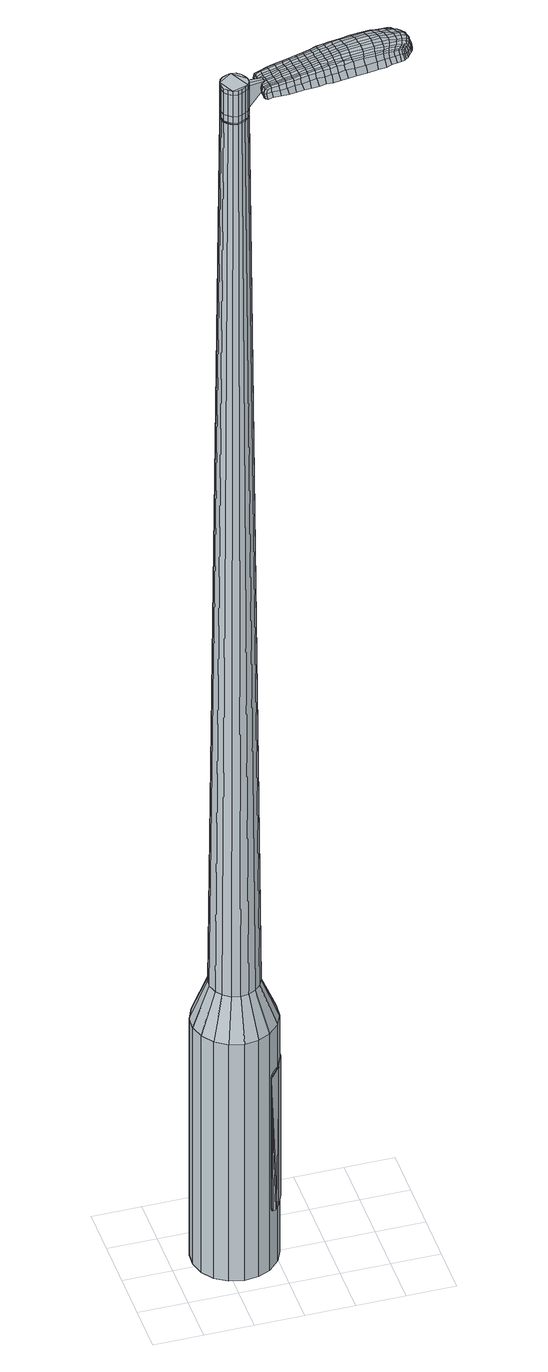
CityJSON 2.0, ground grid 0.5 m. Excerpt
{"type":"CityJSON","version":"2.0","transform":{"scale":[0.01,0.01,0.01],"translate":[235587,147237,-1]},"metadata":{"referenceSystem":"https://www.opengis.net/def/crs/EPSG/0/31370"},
"CityObjects":{
"object1":{"type":"GenericCityObject","attributes":{"cluster":379,"mean_distance_to_centroid":0.265,"new_centroid_x":235587.62,"new_centroid_y":147237.57,"mean_distance_to_camera":13.18,"H1":9.18,"H2":9.35,"Z_final":114.11,"cluster2":-1,"proj_x":235588.42,"proj_y":147244.91,"id_line":65016,"bearing_l":96.26,"distance":7.39,"orientation":"right","G_obj":6.26},"geometry":[{"type":"MultiSurface","lod":"2","boundaries":[[[0,1,2,3]],[[1,4,5,2]],[[4,6,7,5]],[[6,8,9,7]],[[8,10,11,9]],[[10,12,13,11]],[[12,14,15,13]],[[14,16,17,15]],[[16,18,19,17]],[[18,20,21,19]],[[20,22,23,21]],[[22,24,25,23]],[[24,26,27,25]],[[26,28,29,27]],[[28,30,31,29]],[[30,32,33,31]],[[32,34,35,33]],[[34,0,3,35]],[[36,37,38,39]],[[38,40,41,42]],[[41,43,42]],[[42,44,45,46]],[[45,47,46]],[[46,48,49,50]],[[49,51,50]],[[42,46,50,38]],[[50,52,39,38]],[[53,36,39]],[[2,5,7,35]],[[7,9,11,15]],[[11,13,15]],[[15,17,19,23]],[[19,21,23]],[[23,25,27,31]],[[27,29,31]],[[15,23,31,7]],[[31,33,35,7]],[[3,2,35]],[[1,0,54,55]],[[0,34,56,54]],[[34,32,57,56]],[[32,30,58,57]],[[30,28,59,58]],[[28,26,60,59]],[[26,24,61,60]],[[24,22,62,61]],[[22,20,63,62]],[[20,18,64,63]],[[18,16,65,64]],[[16,14,66,65]],[[14,12,67,66]],[[12,10,68,67]],[[10,8,69,68]],[[8,6,70,69]],[[6,4,71,70]],[[4,1,55,71]],[[55,54,72,73]],[[54,56,74,72]],[[56,57,75,74]],[[57,58,76,75]],[[58,59,77,76]],[[59,60,78,77]],[[60,61,79,78]],[[61,62,80,79]],[[62,63,81,80]],[[63,64,82,81]],[[64,65,83,82]],[[65,66,84,83]],[[66,67,85,84]],[[67,68,86,85]],[[68,69,87,86]],[[69,70,88,87]],[[70,71,89,88]],[[71,55,73,89]],[[90,91,92,93]],[[94,95,91,90]],[[96,97,95,94]],[[98,99,97,96]],[[100,101,99,98]],[[78,102,101,100]],[[103,104,102,78]],[[105,106,104,103]],[[107,108,106,105]],[[109,110,108,107]],[[111,112,110,109]],[[113,114,112,111]],[[115,116,114,113]],[[117,118,116,115]],[[87,119,118,117]],[[88,120,119,87]],[[121,122,120,88]],[[93,92,122,121]],[[123,124,125,126]],[[127,123,126,128]],[[129,127,128,130]],[[131,129,130,132]],[[133,131,132,134]],[[135,133,134,136]],[[137,135,136,138]],[[139,137,138,140]],[[141,139,140,142]],[[143,141,142,144]],[[145,143,144,146]],[[147,145,146,148]],[[149,147,148,150]],[[151,149,150,152]],[[153,151,152,154]],[[155,153,154,156]],[[73,72,90,93]],[[72,74,94,90]],[[74,75,96,94]],[[75,76,98,96]],[[76,77,100,98]],[[77,78,100]],[[79,103,78]],[[79,80,105,103]],[[80,81,107,105]],[[81,82,109,107]],[[82,83,111,109]],[[83,84,113,111]],[[84,85,115,113]],[[85,86,117,115]],[[86,87,117]],[[89,121,88]],[[89,73,93,121]],[[157,158,92,91]],[[158,159,122,92]],[[159,120,122]],[[160,118,119]],[[160,161,116,118]],[[161,162,114,116]],[[162,163,112,114]],[[163,164,110,112]],[[164,165,108,110]],[[165,166,106,108]],[[166,167,104,106]],[[167,102,104]],[[168,101,102]],[[168,169,99,101]],[[169,170,97,99]],[[170,171,95,97]],[[171,157,91,95]],[[39,52,155,172]],[[158,157,173,156]],[[53,39,172,124]],[[157,171,125,173]],[[36,53,124,123]],[[171,170,126,125]],[[37,36,123,127]],[[170,169,128,126]],[[38,37,127,129]],[[169,168,130,128]],[[40,38,129,131]],[[168,102,132,130]],[[41,40,131,133]],[[102,167,134,132]],[[43,41,133,135]],[[167,166,136,134]],[[42,43,135,137]],[[166,165,138,136]],[[44,42,137,139]],[[165,164,140,138]],[[45,44,139,141]],[[164,163,142,140]],[[47,45,141,143]],[[163,162,144,142]],[[46,47,143,145]],[[162,161,146,144]],[[48,46,145,147]],[[161,160,148,146]],[[49,48,147,149]],[[160,119,150,148]],[[51,49,149,151]],[[119,120,152,150]],[[50,51,151,153]],[[120,159,154,152]],[[52,50,153,155]],[[159,158,156,154]],[[155,156,174,175]],[[156,173,176,174]],[[173,125,177,176]],[[125,124,178,177]],[[124,172,179,178]],[[172,155,175,179]],[[180,181,182,183]],[[184,180,183,185]],[[180,184,186,187]],[[181,180,187,188]],[[189,190,191,192]],[[193,189,192,194]],[[189,193,195,196]],[[190,189,196,197]],[[198,199,200,201]],[[202,198,201,203]],[[198,202,204,205]],[[199,198,205,206]],[[207,208,209,210]],[[211,207,210,212]],[[207,211,213,214]],[[208,207,214,215]],[[216,217,218,219]],[[220,216,219,221]],[[216,220,222,223]],[[217,216,223,224]],[[225,226,227,228]],[[229,225,228,230]],[[225,229,231,232]],[[226,225,232,233]],[[234,235,236,237]],[[226,234,237,227]],[[234,226,233,238]],[[235,234,238,239]],[[240,241,242,243]],[[235,240,243,236]],[[240,235,239,244]],[[241,240,244,245]],[[246,184,185,247]],[[241,246,247,242]],[[246,241,245,248]],[[184,246,248,186]],[[249,250,251,252]],[[253,249,252,254]],[[249,253,255,256]],[[250,249,256,257]],[[258,259,260,261]],[[250,258,261,251]],[[258,250,257,262]],[[259,258,262,263]],[[264,265,266,267]],[[259,264,267,260]],[[264,259,263,268]],[[265,264,268,269]],[[270,271,272,273]],[[265,270,273,266]],[[270,265,269,274]],[[271,270,274,275]],[[276,181,188,277]],[[271,276,277,272]],[[276,271,275,278]],[[181,276,278,182]],[[279,280,281,282]],[[283,279,282,284]],[[279,283,285,286]],[[280,279,286,287]],[[288,289,290,291]],[[280,288,291,281]],[[288,280,287,292]],[[289,288,292,293]],[[294,295,296,297]],[[289,294,297,290]],[[294,289,293,298]],[[295,294,298,299]],[[300,193,194,301]],[[295,300,301,296]],[[300,295,299,302]],[[193,300,302,195]],[[303,304,305,306]],[[307,303,306,308]],[[303,307,309,310]],[[304,303,310,311]],[[312,313,314,315]],[[304,312,315,305]],[[312,304,311,316]],[[313,312,316,317]],[[318,319,320,321]],[[313,318,321,314]],[[318,313,317,322]],[[319,318,322,323]],[[324,325,326,327]],[[319,324,327,320]],[[324,319,323,328]],[[325,324,328,329]],[[330,190,197,331]],[[325,330,331,326]],[[330,325,329,332]],[[190,330,332,191]],[[333,219,218,334]],[[335,333,334,336]],[[333,335,337,338]],[[219,333,338,221]],[[339,335,336,340]],[[341,339,340,342]],[[339,341,343,344]],[[335,339,344,337]],[[345,341,342,346]],[[347,345,346,348]],[[345,347,349,350]],[[341,345,350,343]],[[351,347,348,352]],[[353,351,352,354]],[[351,353,355,356]],[[347,351,356,349]],[[357,353,354,358]],[[208,357,358,209]],[[357,208,215,359]],[[353,357,359,355]],[[360,361,206,205]],[[362,360,205,204]],[[360,362,363,364]],[[361,360,364,365]],[[366,367,365,364]],[[368,366,364,363]],[[366,368,369,370]],[[367,366,370,371]],[[372,373,371,370]],[[374,372,370,369]],[[372,374,375,376]],[[373,372,376,377]],[[378,379,377,376]],[[380,378,376,375]],[[378,380,213,211]],[[379,378,211,212]],[[381,382,383,384]],[[283,381,384,285]],[[381,283,284,385]],[[382,381,385,386]],[[387,202,203,388]],[[382,387,388,383]],[[387,382,386,389]],[[202,387,389,204]],[[390,391,392,393]],[[229,390,393,231]],[[390,229,230,394]],[[391,390,394,395]],[[396,397,398,399]],[[391,396,399,392]],[[396,391,395,400]],[[397,396,400,401]],[[402,199,206,403]],[[397,402,403,398]],[[402,397,401,404]],[[199,402,404,200]],[[405,406,407,408]],[[187,405,408,188]],[[405,187,186,409]],[[406,405,409,410]],[[411,412,413,414]],[[406,411,414,407]],[[411,406,410,415]],[[412,411,415,416]],[[417,210,209,418]],[[412,417,418,413]],[[417,412,416,419]],[[210,417,419,212]],[[420,421,422,423]],[[192,420,423,194]],[[420,192,191,424]],[[421,420,424,425]],[[426,214,213,427]],[[421,426,427,422]],[[426,421,425,428]],[[214,426,428,215]],[[429,430,431,432]],[[307,429,432,309]],[[429,307,308,433]],[[430,429,433,434]],[[435,220,221,436]],[[430,435,436,431]],[[435,430,434,437]],[[220,435,437,222]],[[438,439,440,441]],[[253,438,441,255]],[[438,253,254,442]],[[439,438,442,443]],[[444,445,446,447]],[[439,444,447,440]],[[444,439,443,448]],[[445,444,448,449]],[[450,217,224,451]],[[445,450,451,446]],[[450,445,449,452]],[[217,450,452,218]],[[453,454,443,442]],[[252,453,442,254]],[[453,252,251,455]],[[454,453,455,456]],[[457,458,449,448]],[[454,457,448,443]],[[457,454,456,459]],[[458,457,459,460]],[[461,334,218,452]],[[458,461,452,449]],[[461,458,460,462]],[[334,461,462,336]],[[463,464,465,466]],[[310,463,466,311]],[[463,310,309,432]],[[464,463,432,431]],[[467,338,337,468]],[[464,467,468,465]],[[467,464,431,436]],[[338,467,436,221]],[[469,470,456,455]],[[261,469,455,251]],[[469,261,260,471]],[[470,469,471,472]],[[473,474,460,459]],[[470,473,459,456]],[[473,470,472,475]],[[474,473,475,476]],[[477,340,336,462]],[[474,477,462,460]],[[477,474,476,478]],[[340,477,478,342]],[[479,480,481,482]],[[316,479,482,317]],[[479,316,311,466]],[[480,479,466,465]],[[483,344,343,484]],[[480,483,484,481]],[[483,480,465,468]],[[344,483,468,337]],[[485,486,472,471]],[[267,485,471,260]],[[485,267,266,487]],[[486,485,487,488]],[[489,490,476,475]],[[486,489,475,472]],[[489,486,488,491]],[[490,489,491,492]],[[493,346,342,478]],[[490,493,478,476]],[[493,490,492,494]],[[346,493,494,348]],[[495,496,497,498]],[[322,495,498,323]],[[495,322,317,482]],[[496,495,482,481]],[[499,350,349,500]],[[496,499,500,497]],[[499,496,481,484]],[[350,499,484,343]],[[501,502,488,487]],[[273,501,487,266]],[[501,273,272,503]],[[502,501,503,504]],[[505,506,492,491]],[[502,505,491,488]],[[505,502,504,507]],[[506,505,507,508]],[[509,352,348,494]],[[506,509,494,492]],[[509,506,508,510]],[[352,509,510,354]],[[511,512,513,514]],[[328,511,514,329]],[[511,328,323,498]],[[512,511,498,497]],[[515,356,355,516]],[[512,515,516,513]],[[515,512,497,500]],[[356,515,500,349]],[[517,518,504,503]],[[277,517,503,272]],[[517,277,188,408]],[[518,517,408,407]],[[519,520,508,507]],[[518,519,507,504]],[[519,518,407,414]],[[520,519,414,413]],[[521,358,354,510]],[[520,521,510,508]],[[521,520,413,418]],[[358,521,418,209]],[[522,523,425,424]],[[332,522,424,191]],[[522,332,329,514]],[[523,522,514,513]],[[524,359,215,428]],[[523,524,428,425]],[[524,523,513,516]],[[359,524,516,355]],[[525,526,386,385]],[[282,525,385,284]],[[525,282,281,527]],[[526,525,527,528]],[[529,362,204,389]],[[526,529,389,386]],[[529,526,528,530]],[[362,529,530,363]],[[531,532,533,534]],[[232,531,534,233]],[[531,232,231,393]],[[532,531,393,392]],[[535,536,537,538]],[[532,535,538,533]],[[535,532,392,399]],[[536,535,399,398]],[[539,361,365,540]],[[536,539,540,537]],[[539,536,398,403]],[[361,539,403,206]],[[541,542,528,527]],[[291,541,527,281]],[[541,291,290,543]],[[542,541,543,544]],[[545,368,363,530]],[[542,545,530,528]],[[545,542,544,546]],[[368,545,546,369]],[[547,548,549,550]],[[238,547,550,239]],[[547,238,233,534]],[[548,547,534,533]],[[551,552,553,554]],[[548,551,554,549]],[[551,548,533,538]],[[552,551,538,537]],[[555,367,371,556]],[[552,555,556,553]],[[555,552,537,540]],[[367,555,540,365]],[[557,558,544,543]],[[297,557,543,290]],[[557,297,296,559]],[[558,557,559,560]],[[561,374,369,546]],[[558,561,546,544]],[[561,558,560,562]],[[374,561,562,375]],[[563,564,565,566]],[[244,563,566,245]],[[563,244,239,550]],[[564,563,550,549]],[[567,568,569,570]],[[564,567,570,565]],[[567,564,549,554]],[[568,567,554,553]],[[571,373,377,572]],[[568,571,572,569]],[[571,568,553,556]],[[373,571,556,371]],[[573,574,560,559]],[[301,573,559,296]],[[573,301,194,423]],[[574,573,423,422]],[[575,380,375,562]],[[574,575,562,560]],[[575,574,422,427]],[[380,575,427,213]],[[576,577,410,409]],[[248,576,409,186]],[[576,248,245,566]],[[577,576,566,565]],[[578,579,416,415]],[[577,578,415,410]],[[578,577,565,570]],[[579,578,570,569]],[[580,379,212,419]],[[579,580,419,416]],[[580,579,569,572]],[[379,580,572,377]],[[581,582,583,584]],[[584,583,585,586]],[[587,585,583,588]],[[588,583,582,589]],[[590,591,592,593]],[[593,592,594,595]],[[596,594,592,597]],[[597,592,591,598]],[[599,600,601,602]],[[602,601,603,604]],[[605,603,601,606]],[[606,601,600,607]],[[608,609,610,611]],[[611,610,612,613]],[[614,612,610,615]],[[615,610,609,616]],[[617,618,619,620]],[[620,619,621,622]],[[623,621,619,624]],[[624,619,618,625]],[[626,627,628,629]],[[629,628,630,631]],[[632,630,628,633]],[[633,628,627,634]],[[635,636,637,638]],[[638,637,627,626]],[[634,627,637,639]],[[639,637,636,640]],[[641,642,643,644]],[[644,643,636,635]],[[640,636,643,645]],[[645,643,642,646]],[[586,585,647,648]],[[648,647,642,641]],[[646,642,647,649]],[[649,647,585,587]],[[650,651,652,653]],[[653,652,654,655]],[[656,654,652,657]],[[657,652,651,658]],[[659,660,661,662]],[[662,661,651,650]],[[658,651,661,663]],[[663,661,660,664]],[[665,666,667,668]],[[668,667,660,659]],[[664,660,667,669]],[[669,667,666,670]],[[671,672,673,674]],[[674,673,666,665]],[[670,666,673,675]],[[675,673,672,676]],[[589,582,677,678]],[[678,677,672,671]],[[676,672,677,679]],[[679,677,582,581]],[[680,681,682,683]],[[683,682,684,685]],[[686,684,682,687]],[[687,682,681,688]],[[689,690,691,692]],[[692,691,681,680]],[[688,681,691,693]],[[693,691,690,694]],[[695,696,697,698]],[[698,697,690,689]],[[694,690,697,699]],[[699,697,696,700]],[[595,594,701,702]],[[702,701,696,695]],[[700,696,701,703]],[[703,701,594,596]],[[704,705,706,707]],[[707,706,708,709]],[[710,708,706,711]],[[711,706,705,712]],[[713,714,715,716]],[[716,715,705,704]],[[712,705,715,717]],[[717,715,714,718]],[[719,720,721,722]],[[722,721,714,713]],[[718,714,721,723]],[[723,721,720,724]],[[725,726,727,728]],[[728,727,720,719]],[[724,720,727,729]],[[729,727,726,730]],[[598,591,731,732]],[[732,731,726,725]],[[730,726,731,733]],[[733,731,591,590]],[[617,620,734,735]],[[735,734,736,737]],[[738,736,734,739]],[[739,734,620,622]],[[737,736,740,741]],[[741,740,742,743]],[[744,742,740,745]],[[745,740,736,738]],[[743,742,746,747]],[[747,746,748,749]],[[750,748,746,751]],[[751,746,742,744]],[[749,748,752,753]],[[753,752,754,755]],[[756,754,752,757]],[[757,752,748,750]],[[755,754,758,759]],[[759,758,609,608]],[[616,609,758,760]],[[760,758,754,756]],[[607,761,762,606]],[[606,762,763,605]],[[764,763,762,765]],[[765,762,761,766]],[[766,767,768,765]],[[765,768,769,764]],[[770,769,768,771]],[[771,768,767,772]],[[772,773,774,771]],[[771,774,775,770]],[[776,775,774,777]],[[777,774,773,778]],[[778,779,780,777]],[[777,780,781,776]],[[614,781,780,612]],[[612,780,779,613]],[[782,783,784,785]],[[785,784,684,686]],[[685,684,784,786]],[[786,784,783,787]],[[604,603,788,789]],[[789,788,783,782]],[[787,783,788,790]],[[790,788,603,605]],[[791,792,793,794]],[[794,793,630,632]],[[631,630,793,795]],[[795,793,792,796]],[[797,798,799,800]],[[800,799,792,791]],[[796,792,799,801]],[[801,799,798,802]],[[607,600,803,804]],[[804,803,798,797]],[[802,798,803,805]],[[805,803,600,599]],[[806,807,808,809]],[[809,808,588,589]],[[587,588,808,810]],[[810,808,807,811]],[[812,813,814,815]],[[815,814,807,806]],[[811,807,814,816]],[[816,814,813,817]],[[608,611,818,819]],[[819,818,813,812]],[[817,813,818,820]],[[820,818,611,613]],[[821,822,823,824]],[[824,823,593,595]],[[590,593,823,825]],[[825,823,822,826]],[[614,615,827,828]],[[828,827,822,821]],[[826,822,827,829]],[[829,827,615,616]],[[830,831,832,833]],[[833,832,708,710]],[[709,708,832,834]],[[834,832,831,835]],[[622,621,836,837]],[[837,836,831,830]],[[835,831,836,838]],[[838,836,621,623]],[[839,840,654,656]],[[655,654,841]],[[841,654,840,842]],[[843,844,845,846]],[[846,845,840,839]],[[842,840,845,847]],[[847,845,844,848]],[[625,618,849,850]],[[850,849,844,843]],[[848,844,849,851]],[[851,849,618,617]],[[842,852,853,841]],[[841,853,653,655]],[[650,653,853,854]],[[853,852,854]],[[848,855,856,847]],[[847,856,852,842]],[[854,852,856,857]],[[857,856,855,858]],[[617,735,859,851]],[[851,859,855,848]],[[858,855,859,860]],[[860,859,735,737]],[[861,862,863,864]],[[864,863,711,712]],[[710,711,863,833]],[[833,863,862,830]],[[738,739,865,866]],[[866,865,862,861]],[[830,862,865,837]],[[837,865,739,622]],[[867,868,854]],[[854,868,662,650]],[[659,662,868,869]],[[868,867,869]],[[858,870,871,857]],[[857,871,867,854]],[[869,867,871,872]],[[872,871,870,873]],[[737,741,874,860]],[[860,874,870,858]],[[873,870,874,875]],[[875,874,741,743]],[[876,877,878,879]],[[879,878,717,718]],[[712,717,878,864]],[[864,878,877,861]],[[744,745,880,881]],[[881,880,877,876]],[[861,877,880,866]],[[866,880,745,738]],[[882,883,869]],[[869,883,668,659]],[[665,668,883,884]],[[883,882,884]],[[873,885,886,872]],[[872,886,882,869]],[[884,882,886,887]],[[887,886,885,888]],[[743,747,889,875]],[[875,889,885,873]],[[888,885,889,890]],[[890,889,747,749]],[[891,892,893,894]],[[894,893,723,724]],[[718,723,893,879]],[[879,893,892,876]],[[750,751,895,896]],[[896,895,892,891]],[[876,892,895,881]],[[881,895,751,744]],[[897,898,884]],[[884,898,674,665]],[[671,674,898,899]],[[899,898,897,900]],[[888,901,902,887]],[[887,902,897,884]],[[900,897,902,903]],[[903,902,901,904]],[[749,753,905,890]],[[890,905,901,888]],[[904,901,905,906]],[[906,905,753,755]],[[907,908,909,910]],[[910,909,729,730]],[[724,729,909,894]],[[894,909,908,891]],[[756,757,911,912]],[[912,911,908,907]],[[891,908,911,896]],[[896,911,757,750]],[[900,913,914,899]],[[899,914,678,671]],[[589,678,914,809]],[[809,914,913,806]],[[904,915,916,903]],[[903,916,913,900]],[[806,913,916,815]],[[815,916,915,812]],[[755,759,917,906]],[[906,917,915,904]],[[812,915,917,819]],[[819,917,759,608]],[[826,918,919,825]],[[825,919,733,590]],[[730,733,919,910]],[[910,919,918,907]],[[616,760,920,829]],[[829,920,918,826]],[[907,918,920,912]],[[912,920,760,756]],[[787,921,922,786]],[[786,922,683,685]],[[680,683,922,923]],[[923,922,921,924]],[[605,763,925,790]],[[790,925,921,787]],[[924,921,925,926]],[[926,925,763,764]],[[927,928,929,930]],[[930,929,633,634]],[[632,633,929,794]],[[794,929,928,791]],[[931,932,933,934]],[[934,933,928,927]],[[791,928,933,800]],[[800,933,932,797]],[[766,761,935,936]],[[936,935,932,931]],[[797,932,935,804]],[[804,935,761,607]],[[924,937,938,923]],[[923,938,692,680]],[[689,692,938,939]],[[939,938,937,940]],[[764,769,941,926]],[[926,941,937,924]],[[940,937,941,942]],[[942,941,769,770]],[[943,944,945,946]],[[946,945,639,640]],[[634,639,945,930]],[[930,945,944,927]],[[947,948,949,950]],[[950,949,944,943]],[[927,944,949,934]],[[934,949,948,931]],[[772,767,951,952]],[[952,951,948,947]],[[931,948,951,936]],[[936,951,767,766]],[[940,953,954,939]],[[939,954,698,689]],[[695,698,954,955]],[[955,954,953,956]],[[770,775,957,942]],[[942,957,953,940]],[[956,953,957,958]],[[958,957,775,776]],[[959,960,961,962]],[[962,961,645,646]],[[640,645,961,946]],[[946,961,960,943]],[[963,964,965,966]],[[966,965,960,959]],[[943,960,965,950]],[[950,965,964,947]],[[778,773,967,968]],[[968,967,964,963]],[[947,964,967,952]],[[952,967,773,772]],[[956,969,970,955]],[[955,970,702,695]],[[595,702,970,824]],[[824,970,969,821]],[[776,781,971,958]],[[958,971,969,956]],[[821,969,971,828]],[[828,971,781,614]],[[811,972,973,810]],[[810,973,649,587]],[[646,649,973,962]],[[962,973,972,959]],[[817,974,975,816]],[[816,975,972,811]],[[959,972,975,966]],[[966,975,974,963]],[[613,779,976,820]],[[820,976,974,817]],[[963,974,976,968]],[[968,976,779,778]],[[581,584,183,182]],[[584,586,185,183]],[[596,597,196,195]],[[597,598,197,196]],[[599,602,201,200]],[[602,604,203,201]],[[623,624,223,222]],[[624,625,224,223]],[[626,629,228,227]],[[629,631,230,228]],[[635,638,237,236]],[[638,626,227,237]],[[641,644,243,242]],[[644,635,236,243]],[[586,648,247,185]],[[648,641,242,247]],[[656,657,256,255]],[[657,658,257,256]],[[658,663,262,257]],[[663,664,263,262]],[[664,669,268,263]],[[669,670,269,268]],[[670,675,274,269]],[[675,676,275,274]],[[676,679,278,275]],[[679,581,182,278]],[[686,687,286,285]],[[687,688,287,286]],[[688,693,292,287]],[[693,694,293,292]],[[694,699,298,293]],[[699,700,299,298]],[[700,703,302,299]],[[703,596,195,302]],[[704,707,306,305]],[[707,709,308,306]],[[713,716,315,314]],[[716,704,305,315]],[[719,722,321,320]],[[722,713,314,321]],[[725,728,327,326]],[[728,719,320,327]],[[598,732,331,197]],[[732,725,326,331]],[[782,785,384,383]],[[785,686,285,384]],[[604,789,388,203]],[[789,782,383,388]],[[631,795,394,230]],[[795,796,395,394]],[[796,801,400,395]],[[801,802,401,400]],[[802,805,404,401]],[[805,599,200,404]],[[709,834,433,308]],[[834,835,434,433]],[[835,838,437,434]],[[838,623,222,437]],[[839,656,441,440]],[[656,255,441]],[[843,846,447,446]],[[846,839,440,447]],[[625,850,451,224]],[[850,843,446,451]],[[977,978,979,980]],[[981,982,980,979]],[[983,984,985,986]],[[987,988,989,990]],[[978,991,992,979]],[[993,981,979,992]],[[994,983,986,995]],[[996,997,988,987]],[[991,998,999,992]],[[999,1000,993,992]],[[1001,994,995,1002]],[[1003,997,996,1004]],[[998,1005,1006,999]],[[1006,1007,1000,999]],[[1008,1001,1002,1009]],[[1010,1003,1004,1011]],[[1012,1013,1014,1015]],[[1016,1017,1013,1012]],[[1016,1018,1019,1017]],[[1018,1020,1021,1019]],[[1022,1023,1024,1025]],[[1026,1027,1023,1022]],[[1028,1029,1027,1026]],[[1030,1031,1029,1028]],[[1025,1014,1013,1022]],[[1022,1013,1017,1026]],[[1017,1019,1028,1026]],[[1019,1021,1030,1028]],[[986,985,982,981]],[[995,986,981,993]],[[1000,1002,995,993]],[[1007,1009,1002,1000]],[[987,990,984,983]],[[996,987,983,994]],[[1004,996,994,1001]],[[1011,1004,1001,1008]],[[988,1012,1015,989]],[[997,1016,1012,988]],[[1018,1016,997,1003]],[[1020,1018,1003,1010]],[[1032,1033,1034,1035]],[[1034,1036,1037,1038]],[[1034,1038,1039,1040]],[[1034,1040,1035]],[[1041,1032,1035,1042]],[[1043,1042,1035,1044]],[[1045,1044,1035]],[[1046,1034,1033,1047]],[[1048,1046,1047,1049]],[[1050,1048,1049,1051]],[[1052,1050,1051,1053]],[[1054,1052,1053,1055]],[[1055,1056,1057,1058]],[[1055,1058,1059,1060]],[[1055,1060,1061,1062]],[[1061,1063,1064,1065]],[[1061,1065,1066,1067]],[[1061,1067,1062]],[[1055,1062,1054]],[[1068,1069,1033,1032]],[[1070,1071,1036,1034]],[[1072,1073,1045,1035]],[[1069,1074,1047,1033]],[[1075,1070,1034,1046]],[[1074,1076,1049,1047]],[[1077,1075,1046,1048]],[[1076,1078,1051,1049]],[[1079,1077,1048,1050]],[[1078,1080,1053,1051]],[[1081,1079,1050,1052]],[[1080,1082,1055,1053]],[[1083,1081,1052,1054]],[[1082,1084,1056,1055]],[[1085,1086,1063,1061]],[[1087,1083,1054,1062]],[[1057,1056,1084,1088]],[[1058,1057,1088,1089]],[[1059,1058,1089,1090]],[[1060,1059,1090,1091]],[[1061,1060,1091,1085]],[[1092,1068,1032,1041]],[[1093,1092,1041,1042]],[[1094,1093,1042,1043]],[[1095,1094,1043,1044]],[[1073,1095,1044,1045]],[[1037,1036,1071,1096]],[[1064,1063,1086,1097]],[[1038,1037,1096,1098]],[[1039,1038,1098,1099]],[[1040,1039,1099,1100]],[[1035,1040,1100,1072]],[[1065,1064,1097,1101]],[[1066,1065,1101,1102]],[[1067,1066,1102,1103]],[[1062,1067,1103,1087]]]}]}
},
"vertices":[
[106,63,384],[105,48,384],[105,48,96],[106,63,96],[99,35,384],[99,35,96],[88,24,384],[88,24,96],[75,18,384],[75,18,96],[61,16,384],[61,16,96],[46,20,384],[46,20,96],[34,28,384],[34,28,96],[25,40,384],[25,40,96],[21,54,384],[21,54,96],[22,68,384],[22,68,96],[28,82,384],[28,82,96],[38,93,384],[38,93,96],[52,99,384],[52,99,96],[66,101,384],[66,101,96],[80,97,384],[80,97,96],[93,89,384],[93,89,96],[101,77,384],[101,77,96],[73,68,1524],[69,71,1524],[64,72,1524],[77,60,1524],[60,71,1524],[55,69,1524],[50,62,1524],[52,66,1524],[50,57,1524],[51,52,1524],[58,46,1524],[54,49,1524],[63,45,1524],[67,46,1524],[75,51,1524],[71,48,1524],[77,55,1524],[76,64,1524],[88,61,429],[88,52,429],[86,70,429],[81,77,429],[74,81,429],[65,84,429],[56,83,429],[49,79,429],[42,72,429],[39,64,429],[38,56,429],[41,47,429],[46,40,429],[53,35,429],[62,33,429],[70,34,429],[78,38,429],[84,44,429],[77,60,1483],[77,55,1483],[76,64,1483],[73,68,1483],[69,71,1483],[64,72,1483],[60,71,1483],[55,69,1483],[52,66,1483],[50,62,1483],[50,57,1483],[51,52,1483],[54,49,1483],[58,46,1483],[63,45,1483],[67,46,1483],[71,48,1483],[75,51,1483],[76,60,1483],[76,60,1485],[76,55,1485],[76,55,1483],[75,64,1483],[75,64,1485],[72,68,1483],[72,68,1485],[69,70,1483],[69,70,1485],[64,71,1483],[64,71,1485],[60,71,1485],[56,69,1483],[56,69,1485],[53,66,1483],[53,66,1485],[51,61,1483],[51,61,1485],[51,57,1483],[51,57,1485],[52,53,1483],[52,53,1485],[55,49,1483],[55,49,1485],[58,47,1483],[58,47,1485],[63,46,1483],[63,46,1485],[67,46,1485],[71,48,1485],[74,51,1483],[74,51,1485],[73,68,1519],[76,64,1519],[76,64,1493],[73,68,1493],[69,71,1519],[69,71,1493],[64,72,1519],[64,72,1493],[60,71,1519],[60,71,1493],[55,69,1519],[55,69,1493],[52,66,1519],[52,66,1493],[50,62,1519],[50,62,1493],[50,57,1519],[50,57,1493],[51,52,1519],[51,52,1493],[54,49,1519],[54,49,1493],[58,46,1519],[58,46,1493],[63,45,1519],[63,45,1493],[67,46,1519],[67,46,1493],[71,48,1519],[71,48,1493],[75,51,1519],[75,51,1493],[77,55,1519],[77,55,1493],[77,60,1485],[77,55,1485],[75,51,1485],[63,45,1485],[58,46,1485],[54,49,1485],[51,52,1485],[50,57,1485],[50,62,1485],[52,66,1485],[55,69,1485],[64,72,1485],[69,71,1485],[73,68,1485],[76,64,1485],[77,60,1519],[77,60,1493],[96,59,1513],[96,59,1518],[95,62,1513],[95,65,1513],[95,65,1518],[95,62,1518],[171,51,1519],[164,50,1518],[166,49,1509],[173,49,1510],[180,51,1519],[181,50,1510],[179,53,1526],[170,52,1525],[163,52,1525],[167,89,1519],[160,88,1518],[159,86,1525],[166,87,1525],[176,90,1519],[175,88,1526],[177,92,1510],[168,91,1510],[161,90,1509],[242,79,1519],[242,76,1519],[243,76,1513],[243,80,1513],[240,83,1519],[241,84,1513],[239,83,1524],[240,79,1524],[241,76,1524],[168,71,1530],[161,70,1529],[161,67,1529],[169,68,1530],[178,72,1531],[178,69,1531],[177,76,1530],[168,75,1530],[161,74,1529],[88,62,1512],[88,60,1512],[90,60,1517],[89,62,1517],[88,65,1512],[89,65,1517],[89,66,1506],[89,62,1506],[89,60,1506],[230,58,1519],[227,58,1519],[228,56,1512],[231,57,1512],[232,59,1518],[233,58,1512],[231,60,1522],[229,60,1523],[226,59,1524],[222,57,1519],[216,56,1519],[218,54,1512],[223,55,1512],[221,58,1524],[216,57,1525],[211,55,1519],[203,54,1519],[204,52,1511],[212,53,1511],[210,56,1526],[202,55,1526],[191,52,1519],[193,51,1510],[190,54,1526],[97,47,1513],[105,47,1513],[104,48,1518],[97,48,1517],[92,47,1512],[93,48,1516],[93,46,1506],[98,46,1507],[106,46,1507],[112,47,1514],[120,48,1515],[119,49,1520],[112,49,1519],[114,46,1507],[121,47,1507],[127,48,1515],[135,49,1516],[134,50,1522],[126,49,1521],[129,47,1508],[136,47,1508],[142,49,1517],[150,49,1517],[149,51,1524],[141,50,1523],[144,48,1508],[151,48,1509],[157,50,1518],[156,51,1524],[158,48,1509],[227,94,1519],[223,94,1519],[223,93,1524],[227,93,1523],[229,94,1518],[229,93,1522],[230,95,1512],[228,95,1512],[224,95,1512],[219,94,1519],[213,94,1519],[212,92,1525],[218,93,1524],[219,95,1512],[214,95,1512],[207,94,1519],[199,93,1519],[198,91,1526],[206,92,1526],[208,95,1511],[200,94,1511],[187,92,1519],[187,90,1526],[189,93,1510],[94,77,1513],[102,78,1513],[103,79,1507],[95,78,1507],[89,76,1512],[89,77,1506],[90,75,1516],[94,76,1517],[101,77,1518],[109,79,1514],[117,81,1515],[117,82,1507],[110,81,1507],[109,78,1519],[116,79,1520],[124,82,1515],[131,83,1516],[132,85,1508],[125,83,1508],[123,80,1521],[131,82,1522],[139,84,1517],[146,86,1517],[147,87,1509],[140,86,1508],[138,83,1523],[145,84,1524],[153,87,1518],[154,88,1509],[152,85,1524],[95,63,1519],[95,60,1519],[102,64,1520],[102,61,1520],[102,67,1520],[94,66,1519],[110,65,1522],[110,62,1522],[117,65,1523],[117,63,1523],[117,69,1523],[109,68,1521],[124,66,1524],[125,63,1524],[132,67,1525],[132,64,1525],[131,70,1525],[124,69,1524],[139,68,1526],[139,65,1526],[146,69,1527],[147,66,1527],[146,72,1527],[139,71,1526],[154,70,1528],[154,67,1528],[153,73,1528],[237,79,1527],[238,75,1527],[236,83,1526],[232,82,1527],[233,79,1528],[233,75,1528],[227,78,1529],[227,74,1529],[225,82,1528],[218,81,1530],[219,77,1530],[220,73,1530],[212,76,1531],[212,73,1531],[211,80,1530],[202,79,1531],[203,75,1531],[203,72,1531],[190,74,1531],[191,70,1531],[190,78,1531],[231,93,1518],[234,91,1519],[235,92,1513],[232,94,1513],[230,92,1523],[233,90,1523],[237,88,1519],[238,88,1513],[236,87,1524],[234,60,1518],[236,62,1518],[235,63,1523],[233,61,1523],[235,59,1513],[237,62,1513],[239,65,1519],[241,68,1519],[239,68,1524],[237,65,1523],[240,65,1513],[242,68,1513],[242,72,1519],[240,72,1524],[243,72,1513],[170,54,1528],[170,55,1528],[162,55,1528],[162,53,1527],[178,54,1528],[178,56,1529],[169,58,1529],[169,61,1530],[162,61,1529],[162,58,1528],[178,59,1529],[178,62,1530],[169,65,1530],[162,64,1529],[178,66,1531],[166,86,1528],[167,83,1529],[175,85,1529],[175,87,1528],[159,85,1527],[160,82,1528],[167,79,1529],[176,81,1530],[160,78,1528],[87,74,1512],[87,72,1512],[88,72,1517],[88,74,1517],[88,75,1506],[88,73,1506],[88,69,1512],[89,69,1517],[88,70,1506],[90,48,1512],[90,49,1512],[90,49,1506],[91,47,1506],[91,48,1517],[91,50,1517],[89,52,1512],[89,54,1512],[90,54,1506],[90,51,1506],[90,52,1517],[90,55,1517],[89,57,1512],[90,57,1506],[90,57,1517],[96,49,1519],[96,51,1519],[104,49,1520],[104,51,1520],[96,53,1519],[96,55,1519],[103,53,1520],[103,56,1520],[95,58,1519],[103,59,1520],[94,74,1519],[94,73,1519],[101,74,1520],[101,76,1520],[94,69,1519],[102,70,1520],[111,50,1521],[111,52,1521],[119,50,1522],[118,52,1522],[111,54,1521],[110,57,1521],[118,54,1522],[118,57,1523],[110,59,1522],[118,60,1523],[108,77,1521],[109,75,1521],[116,76,1522],[116,78,1522],[109,71,1521],[116,72,1522],[126,51,1523],[126,53,1523],[133,51,1524],[133,53,1524],[126,55,1523],[125,58,1524],[133,56,1525],[133,58,1525],[125,61,1524],[132,61,1525],[123,79,1523],[123,77,1523],[131,78,1524],[130,80,1524],[124,73,1524],[131,74,1525],[141,52,1525],[141,54,1525],[148,52,1526],[148,54,1526],[140,56,1526],[140,59,1526],[148,57,1527],[147,60,1527],[140,62,1526],[147,63,1527],[138,81,1525],[138,79,1525],[145,80,1526],[145,82,1526],[138,75,1526],[146,76,1527],[155,53,1527],[155,55,1527],[155,57,1527],[155,60,1528],[154,63,1528],[152,84,1527],[152,81,1527],[153,77,1528],[228,92,1525],[230,90,1525],[224,92,1526],[226,90,1526],[233,87,1526],[229,87,1527],[231,61,1525],[232,63,1525],[229,62,1526],[227,60,1525],[235,65,1525],[236,68,1526],[232,68,1527],[231,64,1526],[237,72,1526],[233,71,1527],[219,92,1526],[221,90,1527],[213,91,1527],[214,89,1528],[223,86,1528],[216,85,1529],[222,59,1526],[223,61,1527],[217,60,1528],[216,58,1527],[225,64,1527],[226,67,1528],[219,66,1529],[218,63,1528],[227,70,1528],[220,70,1530],[207,91,1528],[208,89,1529],[199,90,1528],[200,88,1529],[210,85,1529],[201,84,1530],[210,57,1528],[211,59,1528],[202,58,1529],[202,56,1528],[212,62,1529],[212,65,1530],[203,64,1530],[203,61,1530],[212,69,1530],[203,68,1531],[187,88,1529],[188,86,1529],[189,82,1530],[190,55,1528],[190,57,1529],[191,60,1530],[191,63,1530],[191,67,1531],[165,51,1509],[164,52,1518],[171,53,1518],[173,51,1509],[180,53,1519],[181,52,1510],[178,55,1525],[170,54,1525],[163,53,1525],[160,84,1525],[161,86,1518],[168,87,1518],[167,85,1525],[176,88,1519],[175,87,1525],[177,90,1510],[169,89,1509],[162,88,1509],[241,76,1513],[240,76,1519],[240,79,1519],[241,79,1513],[238,82,1519],[239,83,1513],[237,82,1524],[238,79,1524],[239,76,1524],[162,67,1528],[162,70,1528],[169,71,1529],[169,68,1529],[178,72,1529],[178,69,1529],[177,76,1529],[168,75,1529],[161,74,1528],[92,60,1516],[91,60,1512],[90,63,1512],[91,63,1516],[90,66,1512],[91,65,1516],[91,66,1506],[91,63,1506],[92,60,1506],[227,58,1512],[226,60,1519],[229,60,1518],[230,59,1512],[231,61,1518],[232,60,1512],[230,62,1522],[229,61,1523],[226,61,1523],[217,56,1512],[216,57,1519],[221,59,1519],[223,57,1512],[221,60,1524],[215,59,1525],[204,54,1511],[203,56,1519],[210,57,1519],[212,55,1511],[209,58,1525],[202,57,1526],[191,54,1519],[193,53,1510],[190,56,1526],[104,50,1518],[105,49,1513],[97,49,1513],[97,50,1517],[92,49,1512],[93,50,1515],[93,48,1506],[98,48,1506],[106,48,1507],[119,51,1520],[120,50,1514],[112,49,1514],[112,51,1519],[114,48,1507],[121,49,1507],[134,52,1522],[135,50,1516],[127,50,1515],[127,51,1521],[129,49,1508],[136,49,1508],[149,53,1523],[150,51,1517],[142,51,1516],[141,52,1522],[144,50,1508],[151,50,1508],[157,52,1517],[156,53,1524],[158,50,1509],[223,91,1523],[223,92,1519],[226,92,1518],[226,91,1523],[229,92,1518],[228,91,1522],[229,93,1512],[227,93,1512],[224,94,1512],[212,91,1525],[213,92,1519],[219,92,1519],[218,91,1524],[219,94,1512],[214,93,1512],[198,89,1526],[199,91,1519],[207,92,1519],[206,90,1525],[208,93,1511],[200,92,1511],[188,90,1519],[187,88,1526],[189,91,1510],[103,77,1507],[102,76,1513],[95,75,1513],[96,76,1506],[90,74,1512],[91,75,1506],[91,73,1515],[94,74,1517],[102,75,1518],[118,80,1507],[117,79,1514],[110,77,1514],[110,79,1507],[109,76,1519],[116,77,1520],[133,83,1508],[132,81,1516],[124,80,1515],[125,81,1508],[124,79,1521],[131,80,1522],[147,85,1508],[146,84,1517],[139,82,1516],[140,84,1508],[138,81,1522],[145,82,1523],[153,85,1517],[154,86,1509],[153,83,1524],[96,63,1518],[96,61,1518],[103,64,1519],[103,61,1519],[102,67,1519],[95,66,1518],[110,65,1520],[110,62,1520],[118,65,1521],[118,63,1521],[117,69,1521],[110,68,1520],[125,66,1523],[125,64,1523],[132,67,1524],[133,64,1524],[132,70,1524],[125,69,1523],[140,68,1525],[140,65,1525],[147,69,1526],[147,66,1526],[147,72,1526],[139,71,1525],[154,70,1527],[155,67,1527],[154,73,1527],[236,75,1526],[236,79,1526],[235,82,1525],[231,82,1526],[232,78,1526],[233,75,1526],[226,74,1528],[226,78,1528],[225,81,1527],[218,81,1528],[219,77,1529],[219,73,1529],[212,73,1530],[212,76,1530],[211,80,1529],[202,79,1530],[203,75,1530],[203,72,1530],[191,70,1530],[190,74,1530],[190,77,1530],[233,91,1513],[232,90,1518],[230,91,1518],[231,92,1512],[229,90,1523],[231,89,1523],[236,86,1519],[236,87,1513],[234,86,1523],[233,64,1523],[235,64,1518],[233,62,1518],[232,63,1523],[234,61,1512],[235,63,1512],[237,69,1523],[239,69,1519],[237,66,1519],[235,66,1523],[238,66,1513],[239,69,1513],[240,72,1519],[238,72,1524],[241,72,1513],[163,56,1527],[170,56,1527],[170,55,1527],[163,54,1526],[178,56,1527],[178,57,1528],[162,61,1528],[170,62,1528],[170,59,1528],[163,58,1527],[178,60,1528],[178,63,1529],[169,65,1529],[162,64,1528],[178,66,1529],[176,84,1528],[167,83,1527],[167,84,1527],[175,86,1527],[160,83,1526],[160,82,1527],[168,79,1528],[176,80,1528],[161,78,1527],[90,72,1516],[89,73,1512],[89,74,1512],[90,73,1516],[90,74,1506],[90,73,1506],[90,69,1512],[91,69,1516],[91,70,1506],[93,49,1506],[92,50,1512],[92,50,1516],[93,50,1516],[92,54,1506],[91,55,1512],[92,52,1512],[92,51,1506],[92,52,1516],[92,55,1516],[91,57,1512],[92,57,1506],[92,58,1516],[97,51,1518],[97,50,1518],[104,51,1519],[97,56,1518],[97,53,1518],[104,54,1519],[104,56,1519],[96,58,1518],[103,59,1519],[102,74,1519],[95,72,1518],[95,74,1518],[102,75,1519],[95,69,1518],[102,70,1519],[112,52,1520],[112,51,1520],[119,52,1521],[111,57,1520],[111,54,1520],[119,55,1521],[118,57,1521],[111,59,1520],[118,60,1521],[117,76,1521],[109,75,1520],[109,76,1520],[116,77,1521],[109,71,1520],[117,72,1521],[126,53,1522],[126,52,1522],[134,53,1523],[126,58,1522],[126,55,1522],[133,56,1523],[133,59,1524],[126,61,1523],[133,62,1524],[131,78,1523],[124,77,1522],[124,78,1522],[131,79,1523],[124,73,1522],[132,74,1523],[141,54,1524],[141,53,1524],[148,53,1525],[148,55,1525],[141,59,1525],[141,57,1524],[148,57,1525],[148,60,1526],[140,62,1525],[148,63,1526],[146,80,1525],[138,79,1524],[138,80,1524],[145,81,1525],[139,75,1524],[146,76,1525],[156,55,1526],[156,54,1526],[155,61,1527],[155,58,1526],[155,64,1527],[153,81,1526],[153,82,1526],[153,77,1526],[229,89,1524],[227,90,1524],[224,90,1525],[226,89,1525],[232,86,1525],[229,86,1525],[228,63,1525],[231,64,1524],[230,62,1524],[226,62,1525],[231,68,1526],[235,69,1525],[233,66,1524],[230,65,1525],[236,72,1525],[232,71,1526],[220,89,1526],[219,90,1526],[213,90,1526],[214,88,1527],[223,85,1526],[216,85,1527],[217,61,1527],[223,62,1526],[221,61,1526],[216,60,1526],[219,67,1528],[225,67,1527],[224,64,1526],[218,64,1527],[226,71,1527],[219,70,1528],[208,88,1527],[207,89,1527],[199,88,1527],[200,87,1528],[209,84,1528],[201,83,1529],[202,59,1528],[210,60,1527],[210,59,1527],[202,58,1527],[203,65,1529],[212,66,1529],[211,63,1528],[203,62,1528],[212,69,1529],[203,68,1530],[188,86,1528],[187,87,1528],[189,82,1529],[190,58,1528],[190,57,1528],[191,64,1529],[191,61,1529],[191,67,1530],[93,48,1508],[92,54,1508],[125,57,1509],[125,49,1509],[146,59,1510],[147,50,1510],[186,62,1512],[187,53,1512],[169,51,1511],[168,60,1511],[203,64,1513],[217,66,1514],[218,57,1514],[204,55,1513],[91,61,1508],[124,65,1509],[145,67,1510],[185,71,1512],[167,69,1511],[202,73,1513],[216,75,1514],[91,68,1508],[123,73,1509],[144,76,1510],[184,81,1512],[166,79,1511],[215,84,1514],[201,83,1513],[90,75,1508],[122,80,1509],[143,84,1510],[182,90,1512],[165,88,1511],[214,92,1514],[200,92,1513],[230,68,1514],[235,70,1514],[235,63,1514],[231,60,1514],[229,76,1514],[234,77,1514],[228,85,1514],[233,84,1514],[227,93,1514],[232,91,1514],[239,73,1515],[242,77,1515],[242,75,1515],[240,69,1515],[239,77,1515],[242,78,1515],[238,82,1515],[242,79,1515],[238,86,1515],[241,80,1515],[78,99,334],[82,98,334],[82,98,165],[68,102,171],[78,99,165],[74,100,165],[72,101,166],[70,101,167],[68,102,169],[74,100,334],[72,101,333],[70,101,332],[68,102,331],[68,102,328],[94,90,165],[94,90,334],[103,77,165],[103,77,334],[107,63,165],[107,63,334],[106,48,165],[106,48,334],[100,34,165],[100,34,334],[97,31,334],[95,28,334],[93,26,333],[91,25,332],[91,24,331],[90,24,328],[97,31,165],[90,24,171],[91,24,169],[91,25,167],[93,26,166],[95,28,165],[77,96,334],[81,95,334],[81,95,165],[77,96,165],[67,99,171],[67,99,328],[92,88,334],[92,88,165],[100,76,334],[100,76,165],[104,63,334],[104,63,165],[103,49,334],[103,49,165],[98,36,334],[98,36,165],[95,33,334],[88,26,328],[88,26,171],[95,33,165],[93,30,334],[91,28,333],[89,27,332],[89,26,331],[74,97,334],[71,98,333],[69,98,332],[68,99,331],[74,97,165],[89,26,169],[71,98,166],[69,98,167],[68,99,169],[89,27,167],[91,28,166],[93,30,165]
]}
